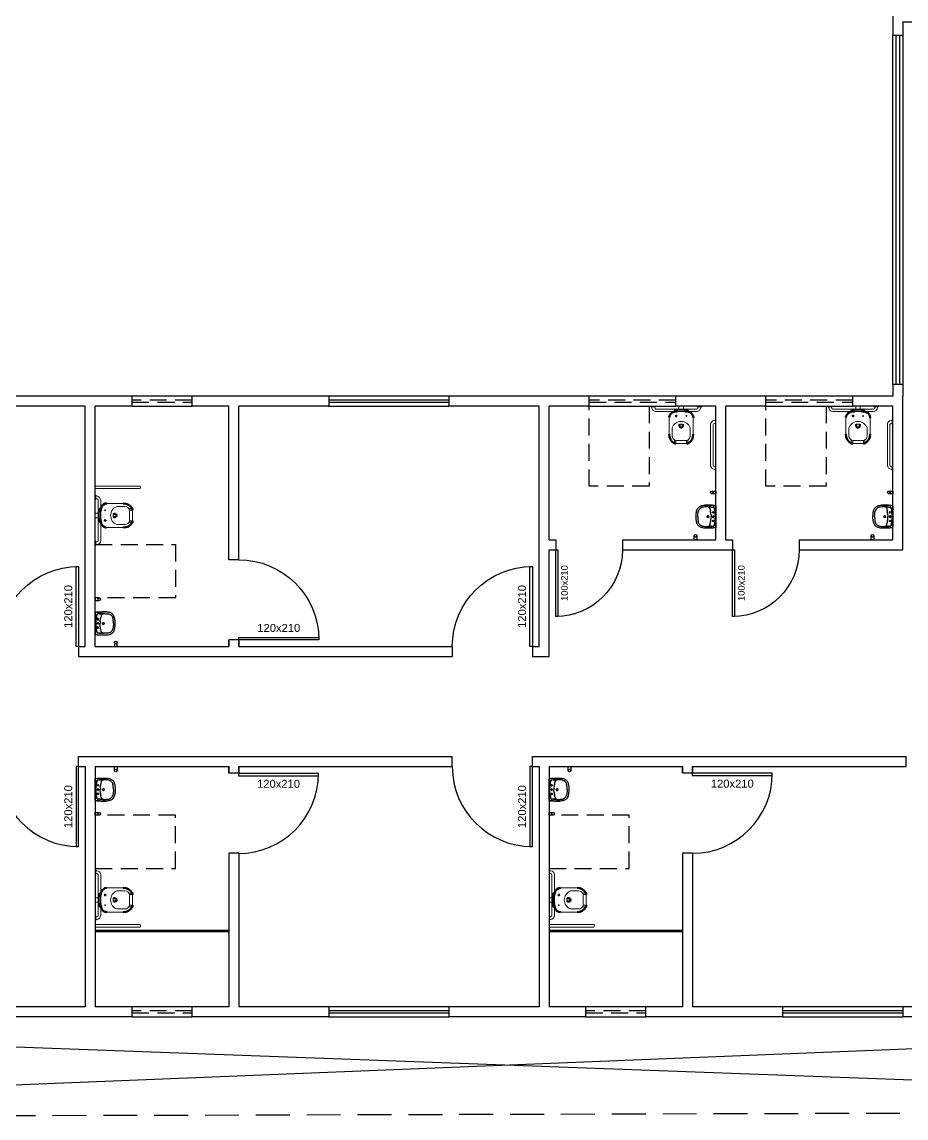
# Model space of a CAD drawing. Header units: centimetres. Extents: x 30244 to 591333, y -111940 to 104227.
# Drawn here: x 518462 to 519787, y 37430 to 39073 of the extents above; entities that cross this region are included whole.
import ezdxf
from ezdxf.enums import TextEntityAlignment as Align

# ---------------------------------------------------------------- set-up
doc = ezdxf.new("R2010")
doc.units = ezdxf.units.CM
doc.header["$LTSCALE"] = 4
doc.linetypes.add('DASHED2', pattern=[9.525, 6.35, -3.175])
doc.linetypes.add('HIDDENX2', pattern=[19.05, 12.7, -6.35])
for name, color, linetype in [('0.1', 1, 'Continuous'), ('0.2', 2, 'Continuous'), ('0.6', 6, 'Continuous'), ('02-CONT', 2, 'Continuous'), ('08', 8, 'Continuous'), ('PDF1_PH - Metal', 253, 'Continuous'), ('PROJEÇÕES', 1, 'DASHED2')]:
    doc.layers.add(name, color=color, linetype=linetype)
doc.layers.add('PDF1_PH - Alv Construir', color=6, linetype='Continuous', lineweight=40)
doc.styles.add('2mm 1-50', font='arial.ttf', dxfattribs={"height": 0.1})

# ---------------------------------------------------------------- blocks, each defined once
blk = doc.blocks.new('1_00e')
blk.add_lwpolyline([(-28.4, -52.3), (-25.4, -52.3), (-25.4, 47.7), (-28.4, 47.7)], close=True)
at = {"color": 1}
blk.add_arc((-28.4, -52.3), 100, 0, 90, dxfattribs=at)
blk = doc.blocks.new('Barra 3')
at = {"layer": 'PDF1_PH - Metal', "lineweight": 9}
for points in [[(19245.1, 25719.8), (19252, 25719.8), (19252, 25719), (19245.1, 25719)], [(19315, 25719.8), (19321.9, 25719.8), (19321.9, 25719), (19315, 25719)]]:
    blk.add_lwpolyline(points, close=True, dxfattribs=at)
for points in [[(19246.4, 25717.7), (19246.4, 25719)], [(19250.7, 25717.7), (19250.7, 25719)], [(19252.9, 25715.5), (19314.6, 25715.5)], [(19316.3, 25717.7), (19316.3, 25719)], [(19320.6, 25717.7), (19320.6, 25719)], [(19252.9, 25711.7), (19314.6, 25711.7)]]:
    blk.add_lwpolyline(points, dxfattribs=at)
for centre, radius, start, end in [((19253.4, 25718.8), 7.08, 188.6936, 267.1299), ((19253, 25717.8), 2.3, 183.7735, 266.2236), ((19314.4, 25717.9), 6.22, 270.0361, 357.9477), ((19314, 25717.8), 2.29, 284.5016, 358.1815)]:
    blk.add_arc(centre, radius, start, end, dxfattribs=at)
blk = doc.blocks.new('bacia sanit')
at = {"layer": 'PDF1_PH - Metal', "lineweight": 9}
for points in [[(16873.7, 24771.4), (16899, 24771.4)], [(16889.1, 24766.7), (16889.6, 24766.7), (16890, 24766.7), (16890.4, 24766.7), (16890.9, 24766.7), (16899.4, 24766.7), (16899.9, 24766.7), (16900.3, 24766.7), (16900.7, 24766.7), (16901.1, 24766.7), (16901.6, 24766.7)], [(16861.7, 24756.4), (16856.6, 24756.4)], [(16861.7, 24749.6), (16856.6, 24749.6)], [(16861.7, 24745.8), (16861.7, 24746.1), (16861.7, 24759.9), (16861.7, 24760.7)], [(16862.6, 24758.1), (16862.6, 24757.7), (16862.6, 24757.3), (16862.6, 24748.7), (16862.6, 24748.3), (16862.6, 24747.9)], [(16863, 24747.4), (16863, 24747.4), (16863.4, 24747.4), (16863.9, 24747.4), (16864.3, 24747.4), (16864.3, 24753), (16864.3, 24758.6), (16863.9, 24758.6), (16863.4, 24758.6), (16863, 24758.6)], [(16884.4, 24750.4), (16884, 24750.4), (16883.6, 24750.4), (16883.6, 24750.9), (16883.6, 24751.3), (16883.6, 24751.7), (16883.6, 24752.1), (16883.6, 24752.6), (16883.6, 24753), (16883.6, 24753.4), (16883.6, 24753.9), (16883.6, 24754.3), (16883.6, 24754.7), (16883.6, 24755.1), (16883.6, 24755.6), (16884, 24755.6), (16884, 24755.6)], [(16912.8, 24763.3), (16907.7, 24763.3)], [(16908.4, 24761.1), (16912.7, 24761.1), (16913.1, 24761.1)], [(16908.4, 24761.1), (16908.4, 24760.7), (16908.4, 24760.3), (16908.4, 24759.9), (16908.4, 24759.4), (16908.4, 24759), (16908.4, 24758.6), (16908.4, 24758.1), (16908.4, 24757.7), (16908.4, 24757.3), (16908.4, 24756.9), (16908.4, 24756.4)], [(16908.4, 24756.4), (16908.4, 24756), (16908.4, 24755.6), (16908.4, 24755.1), (16908.4, 24754.7), (16908.4, 24754.3), (16908.4, 24753.9), (16908.4, 24753.4), (16908.4, 24753), (16908.4, 24752.6), (16908.4, 24752.1), (16908.4, 24751.7), (16908.4, 24751.3), (16908.4, 24750.9), (16908.4, 24750)], [(16908.4, 24750), (16908.4, 24749.6), (16908.4, 24749.1), (16908.4, 24748.7), (16908.4, 24748.3), (16908.4, 24747.9), (16908.4, 24747.4), (16908.4, 24747), (16908.4, 24746.6), (16908.4, 24746.1), (16908.4, 24745.7), (16908.4, 24745.3), (16908.4, 24744.9)], [(16913.1, 24761.1), (16913.1, 24760.7), (16913.1, 24760.3), (16913.1, 24759.9), (16913.1, 24759.4), (16913.1, 24759), (16913.1, 24758.6), (16913.1, 24758.1), (16913.1, 24757.7), (16913.1, 24757.3), (16913.1, 24756.9), (16913.1, 24756.4), (16913.1, 24756), (16913.1, 24755.6), (16913.1, 24755.1), (16913.1, 24754.7), (16913.1, 24754.3), (16913.1, 24753.9), (16913.1, 24753.4), (16913.1, 24753), (16913.1, 24752.6), (16913.1, 24752.1), (16913.1, 24751.7), (16913.1, 24751.3), (16913.1, 24750.9), (16913.1, 24750.4), (16913.1, 24750), (16913.1, 24749.6), (16913.1, 24749.1), (16913.1, 24748.7), (16913.1, 24748.3), (16913.1, 24747.9), (16913.1, 24747.4), (16913.1, 24747), (16913.1, 24746.6), (16913.1, 24746.1), (16913.1, 24745.7), (16913.1, 24745.3), (16913.1, 24744.9)], [(16899, 24734.6), (16873.7, 24734.6)], [(16901.6, 24739.3), (16901.1, 24739.3), (16900.7, 24739.3), (16900.3, 24739.3), (16899.4, 24739.3), (16890.9, 24739.3), (16890.4, 24739.3), (16890, 24739.3), (16889.6, 24739.3), (16889.1, 24739.3)], [(16912.8, 24742.7), (16907.6, 24742.7)], [(16908.4, 24744.9), (16912.7, 24744.9), (16913.1, 24744.9)], [(16908.4, 24744.9), (16912.7, 24744.9), (16913.1, 24744.9)]]:
    blk.add_lwpolyline(points, dxfattribs=at)
at = {"layer": 'PDF1_PH - Metal', "lineweight": 211}
for points in [[(16913.1, 24761.1, 0.086524), (16912.6, 24763.9, 0.264906), (16899, 24771.4)], [(16913.1, 24744.9, -0.086524), (16912.6, 24742.1, -0.264906), (16899, 24734.6)]]:
    blk.add_lwpolyline(points, format="xyb", dxfattribs=at)
blk.add_lwpolyline([(16889.1, 24753), (16889.1, 24753), (16889.1, 24753)], dxfattribs=at)
at = {"layer": 'PDF1_PH - Metal', "lineweight": 9}
blk.add_circle((16871.4, 24760.9), 0.643, dxfattribs=at)
at = {"layer": 'PDF1_PH - Metal', "lineweight": 211}
blk.add_circle((16871.4, 24745.5), 0.643, dxfattribs=at)
for centre, radius, start, end in [((16890.8, 24757.2), 26.5, 161.0139, 177.0973), ((16874, 24762.5), 8.95, 90.3217, 157.8056), ((16864.8, 24759.9), 3.2, 88.1661, 164.6032), ((16885.4, 26015.1), 1259.5, 269.9347, 270.0653), ((16885.4, 23700.8), 1049.6, 89.9217, 90.0783), ((16886.5, 24753), 2.59, 275.8679, 84.1321), ((16864.8, 24746), 3.06, 177.2926, 274.2593), ((16892.2, 24749.6), 28, 184.427, 198.8013), ((16875.2, 24744.9), 10.5, 204.627, 261.8049)]:
    blk.add_arc(centre, radius, start, end, dxfattribs=at)
at = {"layer": 'PDF1_PH - Metal', "lineweight": 9}
for centre, radius, start, end in [((16894.4, 24753), 14.7, 110.9822, 249.0178), ((16901.6, 24759.8), 6.91, 11.172, 90.6439), ((16863, 24758.1), 0.429, 90, 180), ((16863, 24747.9), 0.429, 180, 270), ((16901.6, 24746.2), 6.91, 269.3561, 348.828)]:
    blk.add_arc(centre, radius, start, end, dxfattribs=at)
blk = doc.blocks.new('L.51_P')
at = {"layer": '08'}
for p, q in [((-250, 0), (-249, 0)), ((-249, 0), (249, 0)), ((250, 0), (249, 0)), ((-262, -36), (-262, -36)), ((-259, -9), (-259, -9)), ((-226, -95), (-224, -63)), ((-226, -95), (-225, -95)), ((-225, -95), (-224, -63)), ((-189, -140), (-140, -129)), ((-161, -28), (-161, -28)), ((0, -12), (0, -12)), ((189, -140), (140, -129)), ((161, -28), (161, -28)), ((226, -95), (224, -63)), ((225, -95), (224, -63)), ((226, -95), (225, -95)), ((259, -9), (259, -9)), ((262, -36), (262, -36)), ((-269, -260), (-269, -260)), ((-216, -329), (-216, -329)), ((216, -329), (216, -329)), ((269, -260), (269, -260))]:
    blk.add_line(p, q, dxfattribs=at)
at = {"layer": '08', "ltscale": 27.502596}
for centre in [(-100, -59), (100, -59)]:
    blk.add_circle(centre, 19, dxfattribs=at)
at = {"layer": '08'}
for centre, radius, start, end in [((10, -800), 688, 94.616, 102.655), ((0, -61), 19, 90, 270), ((0, -61), 19, 270, 90), ((-10, -800), 688, 77.345, 85.384)]:
    blk.add_arc(centre, radius, start, end, dxfattribs=at)
for centre, major_axis, ratio, start_param, end_param in [((-178, -187), (-49.3, 11.1), 0.999971, 0.133525, 0.210872), ((-238, -179), (-7.5, 6.62), 0.993745, 3.733046, 3.862859), ((-237, -179), (8.41, 5.42), 0.98852, 5.563301, 5.699979), ((0, -187), (-22.7, 2), 0.992499, 0.072609, 0.200275), ((0, -187), (-22.5, 0.5), 0.991671, 5.253548, 5.29957), ((0, -187), (-22.5, 0.9), 0.992169, 5.255337, 5.27196), ((0, -187), (22.5, 0.5), 0.991671, 0.983616, 1.029637), ((0, -187), (22.5, 0.9), 0.992169, 1.011226, 1.027848), ((0, -187), (22.7, 2), 0.992499, 6.08291, 6.210576), ((178, -187), (49.3, 11.1), 0.999971, 6.072313, 6.14966)]:
    blk.add_ellipse(centre, major_axis=major_axis, ratio=ratio, start_param=start_param, end_param=end_param, dxfattribs=at)
for points, degree, knots in [([(-259, -9), (-259, -8), (-259, -7), (-258, -5), (-258, -4), (-256, -3), (-255, -2), (-254, -1), (-253, 0), (-251, 0), (-250, 0), (-250, 0)], 3, [0, 0, 0, 0, 0.279228, 0.279228, 0.609743, 0.609743, 0.933753, 0.933753, 1.252428, 1.252428, 1.448625, 1.448625, 1.448625, 1.448625]), ([(250, 0), (251, 0), (252, 0), (254, -1), (255, -1), (256, -3), (257, -3), (258, -5), (259, -6), (259, -8), (259, -8), (259, -9)], 3, [0, 0, 0, 0, 0.317814, 0.317814, 0.630623, 0.630623, 0.946539, 0.946539, 1.267049, 1.267049, 1.448529, 1.448529, 1.448529, 1.448529]), ([(-262, -36), (-262, -36), (-262, -37), (-262, -37), (-263, -40), (-263, -43), (-263, -45), (-263, -47), (-263, -48), (-263, -50), (-264, -53), (-264, -56), (-264, -59), (-265, -70), (-265, -80), (-266, -91), (-266, -102), (-267, -112), (-267, -123), (-267, -125), (-267, -128), (-268, -131), (-268, -133), (-268, -136), (-268, -138), (-268, -152), (-269, -166), (-269, -179), (-269, -183), (-269, -188), (-269, -192), (-270, -196), (-270, -200), (-270, -204), (-270, -221), (-270, -239), (-269, -257), (-269, -258), (-269, -259), (-269, -260)], 3, [171.986581, 171.986581, 171.986581, 171.986581, 172.747492, 172.747492, 172.747492, 184.841953, 184.841953, 184.841953, 191.474069, 191.474069, 191.474069, 204.41633, 204.41633, 204.41633, 249.640497, 249.640497, 249.640497, 294.864664, 294.864664, 294.864664, 305.912278, 305.912278, 305.912278, 316.959891, 316.959891, 316.959891, 374.321134, 374.321134, 374.321134, 391.68978, 391.68978, 391.68978, 408.14059, 408.14059, 408.14059, 482.929639, 482.929639, 482.929639, 486.839965, 486.839965, 486.839965, 486.839965]), ([(-269, -260), (-270, -239), (-270, -219), (-269, -173), (-268, -148), (-267, -104), (-266, -85), (-264, -60), (-264, -54), (-263, -46), (-263, -45), (-263, -42), (-263, -40), (-263, -38), (-262, -38), (-262, -37), (-262, -37), (-262, -36), (-262, -36), (-262, -36), (-262, -36), (-262, -36)], 3, [0, 0, 0, 0, 6.207574, 6.207574, 13.657131, 13.657131, 19.458927, 19.458927, 21.24929, 21.24929, 21.72619, 21.72619, 22.164181, 22.164181, 22.393053, 22.393053, 22.550017, 22.550017, 22.706555, 22.706555, 22.800287, 22.800287, 22.800287, 22.800287]), ([(-228, -173), (-228, -172), (-228, -172), (-228, -172), (-228, -171), (-228, -170), (-228, -169), (-228, -167), (-228, -164), (-228, -163), (-228, -160), (-228, -158), (-228, -157), (-228, -154), (-228, -151), (-228, -150), (-228, -148), (-228, -146), (-228, -146), (-228, -143), (-228, -141), (-228, -139), (-228, -135), (-228, -131), (-228, -129), (-227, -125), (-227, -121), (-227, -119), (-227, -113), (-226, -108), (-226, -105), (-226, -101), (-226, -97), (-226, -97), (-226, -96), (-226, -96), (-226, -95), (-226, -95), (-226, -95)], 5, [546.249188, 546.249188, 546.249188, 546.249188, 546.249188, 546.249188, 546.773913, 546.773913, 546.773913, 554.287654, 554.287654, 554.287654, 563.875311, 563.875311, 563.875311, 572.16967, 572.16967, 572.16967, 583.42676, 583.42676, 583.42676, 585.726164, 585.726164, 585.726164, 600.370766, 600.370766, 600.370766, 613.069318, 613.069318, 613.069318, 629.14404, 629.14404, 629.14404, 652.058764, 652.058764, 652.058764, 654.921465, 654.921465, 654.921465, 656.548424, 656.548424, 656.548424, 656.548424, 656.548424, 656.548424]), ([(-225, -95), (-226, -99), (-226, -103), (-226, -107), (-226, -111), (-227, -115), (-227, -119), (-227, -123), (-228, -127), (-228, -131), (-228, -134), (-228, -136), (-228, -139), (-228, -141), (-228, -142), (-228, -144)], 3, [161.339345, 161.339345, 161.339345, 161.339345, 177.77484, 177.77484, 177.77484, 195.119077, 195.119077, 195.119077, 212.353229, 212.353229, 212.353229, 223.772837, 223.772837, 223.772837, 230.426393, 230.426393, 230.426393, 230.426393]), ([(-228, -144), (-228, -145), (-228, -145), (-228, -146), (-228, -146), (-228, -146), (-228, -146), (-228, -148), (-228, -150), (-228, -152), (-228, -153), (-228, -154), (-228, -155), (-228, -157), (-228, -158), (-228, -160), (-228, -160), (-228, -160), (-228, -160)], 3, [0, 0, 0, 0, 2.396491, 2.396491, 2.396491, 3.195399, 3.195399, 3.195399, 10.963495, 10.963495, 10.963495, 15.609873, 15.609873, 15.609873, 22.232893, 22.232893, 22.232893, 22.470867, 22.470867, 22.470867, 22.470867]), ([(-228, -173), (-228, -172), (-228, -172), (-228, -172), (-228, -170), (-228, -167), (-228, -165), (-228, -162), (-228, -160)], 5, [-26.00391, -26.00391, -26.00391, -26.00391, -26.00391, -26.00391, -25.733695, -25.733695, -25.733695, -13.019576, -13.019576, -13.019576, -13.019576, -13.019576, -13.019576]), ([(-228, -181), (-228, -181), (-228, -180), (-228, -180), (-228, -178), (-228, -177), (-228, -176), (-228, -175), (-228, -175), (-228, -174), (-228, -174), (-228, -173), (-228, -173), (-228, -173), (-228, -173), (-228, -173), (-228, -173), (-228, -173)], 5, [532.079054, 532.079054, 532.079054, 532.079054, 532.079054, 532.079054, 536.567488, 536.567488, 536.567488, 541.060364, 541.060364, 541.060364, 543.310398, 543.310398, 543.310398, 544.435445, 544.435445, 544.435445, 544.830456, 544.830456, 544.830456, 544.830456, 544.830456, 544.830456]), ([(-227, -179), (-227, -179), (-227, -179), (-227, -179), (-227, -179), (-227, -179), (-228, -179), (-228, -179), (-228, -179), (-228, -179), (-228, -179), (-228, -179), (-228, -179), (-228, -179), (-228, -179), (-228, -179), (-228, -179), (-228, -179), (-228, -179), (-228, -179), (-228, -179), (-228, -179), (-228, -179), (-228, -179), (-228, -179), (-228, -179), (-228, -179), (-228, -179), (-228, -179), (-228, -179), (-228, -179), (-228, -179), (-228, -179), (-228, -179), (-228, -179), (-228, -179), (-228, -179), (-228, -179), (-228, -179), (-228, -179), (-228, -179), (-228, -179), (-228, -179), (-228, -179), (-228, -179), (-228, -179)], 3, [86.606266, 86.606266, 86.606266, 86.606266, 87.728641, 87.728641, 87.728641, 90.455187, 90.455187, 90.455187, 92.379628, 92.379628, 92.379628, 93.341849, 93.341849, 93.341849, 93.82296, 93.82296, 93.82296, 94.063516, 94.063516, 94.063516, 94.304072, 94.304072, 94.304072, 94.448856, 94.448856, 94.448856, 94.726754, 94.726754, 94.726754, 94.86595, 94.86595, 94.86595, 95.005146, 95.005146, 95.005146, 95.521507, 95.521507, 95.521507, 95.779688, 95.779688, 95.779688, 95.976047, 95.976047, 95.976047, 96.037867, 96.037867, 96.037867, 96.037867]), ([(-228, -179), (-228, -179), (-228, -179), (-228, -180), (-228, -180), (-228, -180), (-228, -180), (-228, -180), (-228, -180), (-228, -181), (-228, -181), (-228, -181), (-228, -181), (-228, -181), (-228, -181), (-228, -181)], 3, [95.867328, 95.867328, 95.867328, 95.867328, 97.58866, 97.58866, 97.58866, 102.978619, 102.978619, 102.978619, 105.844941, 105.844941, 105.844941, 108.501415, 108.501415, 108.501415, 109.427734, 109.427734, 109.427734, 109.427734]), ([(-228, -182), (-228, -182), (-228, -182), (-228, -182), (-228, -182), (-228, -182), (-228, -181)], 3, [11.170476, 11.170476, 11.170476, 11.170476, 15.411887, 15.411887, 15.411887, 21.204547, 21.204547, 21.204547, 21.204547]), ([(-227, -181), (-228, -181), (-228, -181), (-228, -181), (-228, -181), (-228, -181), (-228, -181), (-228, -181), (-228, -181), (-228, -181), (-228, -181), (-228, -181), (-228, -181), (-228, -181), (-228, -181), (-228, -181), (-228, -181), (-228, -181), (-228, -181), (-228, -181), (-228, -181), (-228, -181), (-228, -181), (-228, -181), (-228, -181), (-228, -181), (-228, -181), (-228, -181)], 3, [86.606266, 86.606266, 86.606266, 86.606266, 91.112306, 91.112306, 91.112306, 94.304072, 94.304072, 94.304072, 94.448856, 94.448856, 94.448856, 94.726754, 94.726754, 94.726754, 95.005146, 95.005146, 95.005146, 95.521507, 95.521507, 95.521507, 95.779688, 95.779688, 95.779688, 95.976047, 95.976047, 95.976047, 96.03782, 96.03782, 96.03782, 96.03782]), ([(-228, -181), (-228, -181), (-228, -181), (-228, -181), (-228, -181), (-228, -181), (-228, -181), (-228, -181), (-228, -181), (-228, -181), (-228, -181), (-228, -181), (-228, -181), (-228, -181), (-228, -181), (-228, -181), (-228, -181), (-228, -181), (-228, -181), (-228, -181), (-228, -182), (-228, -182), (-228, -182), (-228, -182), (-228, -182)], 3, [0.000033, 0.000033, 0.000033, 0.000033, 1.898401, 1.898401, 1.898401, 2.370761, 2.370761, 2.370761, 3.823236, 3.823236, 3.823236, 5.758149, 5.758149, 5.758149, 9.592202, 9.592202, 9.592202, 9.856292, 9.856292, 9.856292, 15.276244, 15.276244, 15.276244, 18.99372, 18.99372, 18.99372, 18.99372]), ([(-189, -140), (-196, -141), (-203, -144), (-208, -149), (-211, -151), (-213, -153), (-216, -156), (-216, -156), (-216, -156), (-216, -156), (-221, -163), (-225, -170), (-227, -178), (-227, -179), (-227, -179), (-227, -180)], 3, [18.593861, 18.593861, 18.593861, 18.593861, 48.620819, 48.620819, 48.620819, 61.987959, 61.987959, 61.987959, 63.593601, 63.593601, 63.593601, 96.318173, 96.318173, 96.318173, 99.127558, 99.127558, 99.127558, 99.127558]), ([(-227, -179), (-227, -180), (-227, -180), (-227, -180), (-227, -180), (-227, -180), (-227, -180), (-227, -180), (-227, -180), (-227, -180), (-227, -180), (-227, -180), (-227, -180), (-227, -180), (-227, -180), (-227, -180), (-227, -180), (-227, -180), (-227, -180), (-227, -180), (-227, -180), (-227, -180), (-227, -180), (-227, -180), (-227, -180)], 3, [0, 0, 0, 0, 0.1444645, 0.1444645, 0.1444645, 0.1538416, 0.1538416, 0.1538416, 0.2328101, 0.2328101, 0.2328101, 0.2720552, 0.2720552, 0.2720552, 0.294529, 0.294529, 0.294529, 0.3195248, 0.3195248, 0.3195248, 0.3450333, 0.3450333, 0.3450333, 0.3642456, 0.3642456, 0.3642456, 0.3642456]), ([(-227, -181), (-227, -181), (-227, -181), (-227, -181), (-227, -181), (-227, -181), (-227, -181), (-227, -181), (-227, -180), (-227, -180), (-227, -180), (-227, -180), (-227, -180), (-227, -180), (-227, -180), (-227, -180), (-227, -180), (-227, -180), (-227, -180)], 3, [0, 0, 0, 0, 3.948132, 3.948132, 3.948132, 6.907098, 6.907098, 6.907098, 9.485674, 9.485674, 9.485674, 10.686492, 10.686492, 10.686492, 11.887309, 11.887309, 11.887309, 12.708565, 12.708565, 12.708565, 12.708565]), ([(-224, -63), (-224, -58), (-222, -53), (-219, -48), (-217, -45), (-214, -42), (-210, -40), (-208, -38), (-204, -37), (-201, -36)], 3, [10.913289, 10.913289, 10.913289, 10.913289, 33.960328, 33.960328, 33.960328, 50.289489, 50.289489, 50.289489, 65.056953, 65.056953, 65.056953, 65.056953]), ([(-201, -36), (-205, -37), (-210, -39), (-214, -42), (-219, -47), (-222, -55), (-223, -57), (-224, -60), (-224, -63)], 5, [7.912422, 7.912422, 7.912422, 7.912422, 7.912422, 7.912422, 31.991346, 31.991346, 31.991346, 47.45316, 47.45316, 47.45316, 47.45316, 47.45316, 47.45316]), ([(0, -12), (-60, -12), (-120, -19), (-180, -31), (-187, -33), (-194, -34), (-201, -36)], 3, [460.253252, 460.253252, 460.253252, 460.253252, 715.762091, 715.762091, 715.762091, 745.806363, 745.806363, 745.806363, 745.806363]), ([(-201, -36), (-177, -30), (-152, -25), (-128, -21), (-94, -17), (-61, -14), (-52, -14), (-43, -13), (-34, -13)], 5, [234.918202, 234.918202, 234.918202, 234.918202, 234.918202, 234.918202, 410.549748, 410.549748, 410.549748, 473.914825, 473.914825, 473.914825, 473.914825, 473.914825, 473.914825]), ([(-45, -114), (-41, -114), (-37, -114), (-32, -113), (-28, -113), (-24, -113), (-20, -113), (-13, -112), (-7, -112), (0, -112)], 3, [388.454766, 388.454766, 388.454766, 388.454766, 406.384907, 406.384907, 406.384907, 424.400948, 424.400948, 424.400948, 452.696543, 452.696543, 452.696543, 452.696543]), ([(-34, -13), (-30, -13), (-26, -13), (-22, -13), (-15, -12), (-8, -12), (-2, -12), (-1, -12), (-1, -12), (0, -12)], 3, [59.347784, 59.347784, 59.347784, 59.347784, 76.617445, 76.617445, 76.617445, 106.129652, 106.129652, 106.129652, 108.418766, 108.418766, 108.418766, 108.418766]), ([(-12, -168), (-12, -168), (-12, -168), (-12, -168), (-12, -168), (-12, -168), (-12, -168), (-15, -170), (-18, -173), (-20, -175), (-21, -179), (-22, -183), (-22, -184), (-22, -185), (-22, -186), (-22, -186), (-22, -186), (-22, -186), (-22, -186), (-22, -186), (-22, -187)], 5, [23.677366, 23.677366, 23.677366, 23.677366, 23.677366, 23.677366, 23.697783, 23.697783, 23.697783, 25.117395, 25.117395, 25.117395, 50.594375, 50.594375, 50.594375, 58.007217, 58.007217, 58.007217, 58.536706, 58.536706, 58.536706, 59.055614, 59.055614, 59.055614, 59.055614, 59.055614, 59.055614]), ([(-22, -189), (-22, -190), (-22, -190), (-22, -190), (-22, -194), (-20, -199), (-17, -202), (-16, -203), (-15, -203), (-15, -204), (-13, -206), (-10, -207), (-8, -208), (-5, -209), (-3, -209), (0, -209)], 3, [27.245857, 27.245857, 27.245857, 27.245857, 27.597992, 27.597992, 27.597992, 49.768775, 49.768775, 49.768775, 54.290067, 54.290067, 54.290067, 66.913295, 66.913295, 66.913295, 79.527914, 79.527914, 79.527914, 79.527914]), ([(34, -13), (30, -13), (26, -13), (22, -13), (15, -12), (8, -12), (2, -12), (1, -12), (1, -12), (0, -12)], 3, [59.347784, 59.347784, 59.347784, 59.347784, 76.617445, 76.617445, 76.617445, 106.129652, 106.129652, 106.129652, 108.418717, 108.418717, 108.418717, 108.418717]), ([(0, -12), (60, -12), (120, -19), (180, -31), (187, -33), (194, -34), (201, -36)], 3, [460.253227, 460.253227, 460.253227, 460.253227, 715.76204, 715.76204, 715.76204, 745.806363, 745.806363, 745.806363, 745.806363]), ([(45, -114), (41, -114), (37, -114), (32, -113), (28, -113), (24, -113), (20, -113), (13, -112), (7, -112), (0, -112)], 3, [388.454766, 388.454766, 388.454766, 388.454766, 406.384907, 406.384907, 406.384907, 424.400948, 424.400948, 424.400948, 452.696543, 452.696543, 452.696543, 452.696543]), ([(22, -189), (22, -190), (22, -190), (22, -190), (22, -194), (20, -199), (17, -202), (16, -203), (15, -203), (15, -204), (13, -206), (10, -207), (8, -208), (5, -209), (3, -209), (0, -209)], 3, [27.245857, 27.245857, 27.245857, 27.245857, 27.597992, 27.597992, 27.597992, 49.768775, 49.768775, 49.768775, 54.290067, 54.290067, 54.290067, 66.913295, 66.913295, 66.913295, 79.528565, 79.528565, 79.528565, 79.528565]), ([(12, -168), (12, -168), (12, -168), (12, -168), (12, -168), (12, -168), (12, -168), (15, -170), (18, -173), (20, -175), (21, -179), (22, -183), (22, -184), (22, -185), (22, -186), (22, -186), (22, -186), (22, -186), (22, -186), (22, -186), (22, -187)], 5, [23.677366, 23.677366, 23.677366, 23.677366, 23.677366, 23.677366, 23.697783, 23.697783, 23.697783, 25.117395, 25.117395, 25.117395, 50.594375, 50.594375, 50.594375, 58.007217, 58.007217, 58.007217, 58.536706, 58.536706, 58.536706, 59.055614, 59.055614, 59.055614, 59.055614, 59.055614, 59.055614]), ([(201, -36), (177, -30), (152, -25), (128, -21), (94, -17), (61, -14), (52, -14), (43, -13), (34, -13)], 5, [234.918202, 234.918202, 234.918202, 234.918202, 234.918202, 234.918202, 410.549748, 410.549748, 410.549748, 473.914825, 473.914825, 473.914825, 473.914825, 473.914825, 473.914825]), ([(189, -140), (196, -141), (203, -144), (208, -149), (211, -151), (213, -153), (216, -156), (216, -156), (216, -156), (216, -156), (221, -163), (225, -170), (227, -178), (227, -179), (227, -179), (227, -180)], 3, [18.593861, 18.593861, 18.593861, 18.593861, 48.620819, 48.620819, 48.620819, 61.987959, 61.987959, 61.987959, 63.593601, 63.593601, 63.593601, 96.318173, 96.318173, 96.318173, 99.127558, 99.127558, 99.127558, 99.127558]), ([(224, -63), (224, -58), (222, -53), (219, -48), (217, -45), (214, -42), (210, -40), (208, -38), (204, -37), (201, -36)], 3, [10.913289, 10.913289, 10.913289, 10.913289, 33.960328, 33.960328, 33.960328, 50.289489, 50.289489, 50.289489, 65.056953, 65.056953, 65.056953, 65.056953]), ([(201, -36), (206, -37), (211, -40), (215, -44), (217, -46), (218, -47), (219, -49), (222, -53), (224, -58), (224, -63)], 3, [7.912424, 7.912424, 7.912424, 7.912424, 25.178369, 25.178369, 25.178369, 31.991348, 31.991348, 31.991348, 47.45316, 47.45316, 47.45316, 47.45316]), ([(225, -95), (226, -99), (226, -103), (226, -107), (226, -111), (227, -115), (227, -119), (227, -123), (228, -127), (228, -131), (228, -134), (228, -136), (228, -139), (228, -141), (228, -142), (228, -144)], 3, [161.339345, 161.339345, 161.339345, 161.339345, 177.77484, 177.77484, 177.77484, 195.119077, 195.119077, 195.119077, 212.353229, 212.353229, 212.353229, 223.772837, 223.772837, 223.772837, 230.426393, 230.426393, 230.426393, 230.426393]), ([(225, -291), (227, -274), (229, -256), (229, -223), (229, -207), (229, -191)], 3, [0.000002, 0.000002, 0.000002, 0.000002, 5.212146, 5.212146, 10.015536, 10.015536, 10.015536, 10.015536]), ([(228, -173), (228, -172), (228, -172), (228, -172), (228, -171), (228, -170), (228, -169), (228, -167), (228, -164), (228, -163), (228, -160), (228, -158), (228, -157), (228, -154), (228, -151), (228, -150), (228, -148), (228, -146), (228, -146), (228, -143), (228, -141), (228, -139), (228, -135), (228, -131), (228, -129), (227, -125), (227, -121), (227, -119), (227, -113), (226, -108), (226, -105), (226, -101), (226, -97), (226, -97), (226, -96), (226, -96), (226, -95), (226, -95), (226, -95)], 5, [546.249188, 546.249188, 546.249188, 546.249188, 546.249188, 546.249188, 546.773913, 546.773913, 546.773913, 554.287654, 554.287654, 554.287654, 563.875311, 563.875311, 563.875311, 572.16967, 572.16967, 572.16967, 583.42676, 583.42676, 583.42676, 585.726164, 585.726164, 585.726164, 600.370766, 600.370766, 600.370766, 613.069318, 613.069318, 613.069318, 629.14404, 629.14404, 629.14404, 652.058764, 652.058764, 652.058764, 654.921465, 654.921465, 654.921465, 656.548424, 656.548424, 656.548424, 656.548424, 656.548424, 656.548424]), ([(227, -181), (227, -181), (227, -181), (227, -181), (227, -181), (227, -181), (227, -181), (227, -181), (227, -180), (227, -180), (227, -180), (227, -180), (227, -180), (227, -180), (227, -180), (227, -180), (227, -180), (227, -180), (227, -180)], 3, [0, 0, 0, 0, 3.948132, 3.948132, 3.948132, 6.907098, 6.907098, 6.907098, 9.485674, 9.485674, 9.485674, 10.686492, 10.686492, 10.686492, 11.887309, 11.887309, 11.887309, 12.708565, 12.708565, 12.708565, 12.708565]), ([(227, -181), (228, -181), (228, -181), (228, -181), (228, -181), (228, -181), (228, -181), (228, -181), (228, -181), (228, -181), (228, -181), (228, -181), (228, -181), (228, -181), (228, -181), (228, -181), (228, -181), (228, -181), (228, -181), (228, -181), (228, -181), (228, -181), (228, -181), (228, -181), (228, -181), (228, -181), (228, -181), (228, -181)], 3, [86.606266, 86.606266, 86.606266, 86.606266, 91.112306, 91.112306, 91.112306, 94.304072, 94.304072, 94.304072, 94.448856, 94.448856, 94.448856, 94.726754, 94.726754, 94.726754, 95.005146, 95.005146, 95.005146, 95.521507, 95.521507, 95.521507, 95.779688, 95.779688, 95.779688, 95.976047, 95.976047, 95.976047, 96.03782, 96.03782, 96.03782, 96.03782]), ([(228, -144), (228, -145), (228, -145), (228, -146), (228, -146), (228, -146), (228, -146), (228, -148), (228, -150), (228, -152), (228, -153), (228, -154), (228, -155), (228, -157), (228, -158), (228, -160), (228, -160), (228, -160), (228, -160)], 3, [0, 0, 0, 0, 2.396491, 2.396491, 2.396491, 3.195399, 3.195399, 3.195399, 10.963495, 10.963495, 10.963495, 15.609873, 15.609873, 15.609873, 22.232893, 22.232893, 22.232893, 22.470867, 22.470867, 22.470867, 22.470867]), ([(228, -173), (228, -172), (228, -172), (228, -172), (228, -170), (228, -167), (228, -165), (228, -162), (228, -160)], 5, [-26.00391, -26.00391, -26.00391, -26.00391, -26.00391, -26.00391, -25.733695, -25.733695, -25.733695, -13.019576, -13.019576, -13.019576, -13.019576, -13.019576, -13.019576]), ([(228, -181), (228, -181), (228, -180), (228, -180), (228, -178), (228, -177), (228, -176), (228, -175), (228, -175), (228, -174), (228, -174), (228, -173), (228, -173), (228, -173), (228, -173), (228, -173), (228, -173), (228, -173)], 5, [532.079054, 532.079054, 532.079054, 532.079054, 532.079054, 532.079054, 536.567488, 536.567488, 536.567488, 541.060364, 541.060364, 541.060364, 543.310398, 543.310398, 543.310398, 544.435445, 544.435445, 544.435445, 544.830456, 544.830456, 544.830456, 544.830456, 544.830456, 544.830456]), ([(228, -182), (228, -182), (228, -182), (228, -182), (228, -182), (228, -182), (228, -181)], 3, [11.170476, 11.170476, 11.170476, 11.170476, 15.411887, 15.411887, 15.411887, 21.204547, 21.204547, 21.204547, 21.204547]), ([(228, -181), (228, -181), (228, -181), (228, -181), (228, -181), (228, -181), (228, -181), (228, -181), (228, -181), (228, -181), (228, -181), (228, -181), (228, -181), (228, -181), (228, -181), (228, -181), (228, -181), (228, -181), (228, -181), (228, -181), (228, -182), (228, -182), (228, -182), (228, -182), (228, -182)], 3, [0.000033, 0.000033, 0.000033, 0.000033, 1.898401, 1.898401, 1.898401, 2.370761, 2.370761, 2.370761, 3.823236, 3.823236, 3.823236, 5.758149, 5.758149, 5.758149, 9.592202, 9.592202, 9.592202, 9.856292, 9.856292, 9.856292, 15.276244, 15.276244, 15.276244, 18.99372, 18.99372, 18.99372, 18.99372]), ([(262, -36), (262, -36), (262, -37), (262, -37), (263, -40), (263, -43), (263, -45), (263, -47), (263, -48), (263, -50), (264, -53), (264, -56), (264, -59), (265, -70), (265, -80), (266, -91), (266, -102), (267, -112), (267, -123), (267, -125), (267, -128), (268, -131), (268, -133), (268, -136), (268, -138), (268, -152), (269, -166), (269, -179), (269, -183), (269, -188), (269, -192), (270, -196), (270, -200), (270, -204), (270, -221), (270, -239), (269, -257), (269, -258), (269, -259), (269, -260)], 3, [171.986581, 171.986581, 171.986581, 171.986581, 172.747492, 172.747492, 172.747492, 184.841953, 184.841953, 184.841953, 191.474069, 191.474069, 191.474069, 204.41633, 204.41633, 204.41633, 249.640497, 249.640497, 249.640497, 294.864664, 294.864664, 294.864664, 305.912278, 305.912278, 305.912278, 316.959891, 316.959891, 316.959891, 374.321134, 374.321134, 374.321134, 391.68978, 391.68978, 391.68978, 408.14059, 408.14059, 408.14059, 482.929639, 482.929639, 482.929639, 486.839965, 486.839965, 486.839965, 486.839965]), ([(262, -36), (262, -36), (262, -36), (262, -36), (262, -36), (262, -37), (262, -37), (262, -37), (262, -37), (262, -38), (263, -39), (263, -40), (263, -40), (263, -42), (263, -43), (263, -47), (263, -49), (264, -58), (265, -65), (266, -86), (266, -101), (268, -141), (269, -168), (270, -216), (270, -238), (269, -260)], 3, [0.212871, 0.212871, 0.212871, 0.212871, 0.307715, 0.307715, 0.417994, 0.417994, 0.518366, 0.518366, 0.682318, 0.682318, 0.844684, 0.844684, 1.063629, 1.063629, 1.413977, 1.413977, 2.124866, 2.124866, 4.109013, 4.109013, 8.503951, 8.503951, 16.390189, 16.390189, 23.015496, 23.015496, 23.015496, 23.015496]), ([(-62, -461), (-92, -458), (-123, -454), (-171, -438), (-189, -430), (-214, -410), (-222, -401), (-236, -382), (-242, -373), (-251, -352), (-255, -341), (-260, -323), (-261, -316), (-263, -309)], 3, [0, 0, 0, 0, 9.188374, 9.188374, 15.03441, 15.03441, 18.713973, 18.713973, 21.993411, 21.993411, 25.540766, 25.540766, 27.624534, 27.624534, 27.624534, 27.624534]), ([(-216, -329), (-215, -331), (-215, -332), (-214, -334), (-213, -338), (-211, -343), (-209, -347), (-206, -353), (-202, -359), (-198, -365), (-195, -370), (-191, -375), (-186, -379), (-180, -385), (-173, -390), (-165, -395), (-159, -398), (-153, -401), (-146, -404), (-141, -406), (-136, -407), (-130, -409)], 3, [544.291877, 544.291877, 544.291877, 544.291877, 550.872534, 550.872534, 550.872534, 571.780058, 571.780058, 571.780058, 601.038921, 601.038921, 601.038921, 628.392297, 628.392297, 628.392297, 666.157842, 666.157842, 666.157842, 694.913085, 694.913085, 694.913085, 718.447591, 718.447591, 718.447591, 718.447591]), ([(-63, -420), (-71, -420), (-79, -419), (-87, -418), (-95, -416), (-103, -415), (-110, -414), (-117, -412), (-124, -411), (-130, -409)], 3, [54.852513, 54.852513, 54.852513, 54.852513, 88.476523, 88.476523, 88.476523, 122.168155, 122.168155, 122.168155, 151.102791, 151.102791, 151.102791, 151.102791]), ([(-50, -422), (-53, -421), (-55, -421), (-58, -421), (-61, -421), (-63, -420), (-63, -420), (-63, -420), (-63, -420)], 5, [11.184117, 11.184117, 11.184117, 11.184117, 11.184117, 11.184117, 30.072391, 30.072391, 30.072391, 30.457117, 30.457117, 30.457117, 30.457117, 30.457117, 30.457117]), ([(0, -424), (-15, -424), (-31, -423), (-46, -422), (-47, -422), (-49, -422), (-50, -422)], 3, [0, 0, 0, 0, 65.317681, 65.317681, 65.317681, 70.958525, 70.958525, 70.958525, 70.958525]), ([(0, -424), (15, -424), (31, -423), (46, -422), (47, -422), (49, -422), (50, -422)], 3, [0, 0, 0, 0, 65.317681, 65.317681, 65.317681, 70.958525, 70.958525, 70.958525, 70.958525]), ([(50, -422), (53, -421), (55, -421), (58, -421), (61, -421), (63, -420), (63, -420), (63, -420), (63, -420)], 5, [11.184117, 11.184117, 11.184117, 11.184117, 11.184117, 11.184117, 30.072391, 30.072391, 30.072391, 30.457117, 30.457117, 30.457117, 30.457117, 30.457117, 30.457117]), ([(263, -309), (259, -326), (255, -343), (242, -373), (234, -386), (217, -407), (208, -415), (190, -428), (180, -433), (159, -442), (148, -446), (123, -453), (109, -455), (84, -459), (73, -460), (62, -461)], 3, [0, 0, 0, 0, 5.216879, 5.216879, 9.702198, 9.702198, 13.238129, 13.238129, 16.51865, 16.51865, 20.081508, 20.081508, 24.355161, 24.355161, 27.647025, 27.647025, 27.647025, 27.647025]), ([(63, -420), (71, -420), (79, -419), (87, -418), (95, -416), (103, -415), (110, -414), (117, -412), (124, -411), (130, -409)], 3, [54.852513, 54.852513, 54.852513, 54.852513, 88.476523, 88.476523, 88.476523, 122.168155, 122.168155, 122.168155, 151.102791, 151.102791, 151.102791, 151.102791]), ([(216, -329), (215, -331), (215, -332), (214, -334), (213, -338), (211, -343), (209, -347), (206, -353), (202, -359), (198, -365), (195, -370), (191, -375), (186, -379), (180, -385), (173, -390), (165, -395), (159, -398), (153, -401), (146, -404), (141, -406), (136, -407), (130, -409)], 3, [544.291877, 544.291877, 544.291877, 544.291877, 550.872534, 550.872534, 550.872534, 571.780058, 571.780058, 571.780058, 601.038921, 601.038921, 601.038921, 628.392297, 628.392297, 628.392297, 666.157842, 666.157842, 666.157842, 694.913085, 694.913085, 694.913085, 718.447591, 718.447591, 718.447591, 718.447591])]:
    blk.add_open_spline(points, degree=degree, knots=knots, dxfattribs=at)
for points, degree in [([(-262, -36), (-262, -28), (-261, -20), (-260, -11)], 3), ([(-260, -11), (-260, -10), (-259, -10), (-259, -9)], 3), ([(-229, -191), (-229, -224), (-230, -258), (-225, -291)], 3), ([(-229, -186), (-229, -187), (-229, -188), (-229, -189), (-229, -190), (-229, -191)], 5), ([(-224, -63), (-224, -63), (-224, -63), (-224, -63), (-224, -63), (-224, -63)], 5), ([(-201, -36), (-201, -36), (-201, -36), (-201, -36)], 3), ([(0, -164), (-4, -164), (-8, -165), (-11, -167)], 3), ([(0, -164), (4, -164), (8, -165), (11, -167)], 3), ([(201, -36), (201, -36), (201, -36), (201, -36)], 3), ([(224, -63), (224, -63), (224, -63), (224, -63), (224, -63), (224, -63)], 5), ([(229, -186), (229, -187), (229, -188), (229, -189), (229, -190), (229, -191)], 5), ([(259, -9), (259, -10), (260, -10), (260, -11)], 3), ([(260, -11), (261, -20), (262, -28), (262, -36)], 3), ([(-263, -309), (-266, -293), (-268, -276), (-269, -260)], 3), ([(-225, -291), (-223, -304), (-220, -317), (-216, -329)], 3), ([(0, -464), (-21, -464), (-41, -463), (-62, -461)], 3), ([(62, -461), (41, -463), (21, -464), (0, -464)], 3), ([(216, -329), (220, -317), (223, -304), (225, -291)], 3), ([(269, -260), (268, -276), (266, -293), (263, -309)], 3)]:
    blk.add_open_spline(points, degree=degree, dxfattribs=at)

msp = doc.modelspace()

# ---------------------------------------------------------------- linework, layer by layer
at = {"layer": '0.1', "linetype": 'DASHED2'}
for p, q in [((518716.897, 38506.288), (518626.897, 38506.288)), ((518626.897, 38503.288), (518716.897, 38503.288)), ((519441.897, 38506.288), (519311.897, 38506.288)), ((519311.897, 38503.288), (519441.897, 38503.288)), ((519706.897, 38506.288), (519576.897, 38506.288)), ((519576.897, 38503.288), (519706.897, 38503.288)), ((518716.897, 37591.288), (518626.897, 37591.288)), ((518626.897, 37588.288), (518716.897, 37588.288)), ((519396.897, 37591.288), (519306.897, 37591.288)), ((519306.897, 37588.288), (519396.897, 37588.288))]:
    msp.add_line(p, q, dxfattribs=at)
at = {"layer": '0.1'}
for p, q in [((518571.897, 37712.288), (518771.897, 37712.288)), ((518571.897, 37710.288), (518771.897, 37710.288)), ((519251.897, 37712.288), (519451.897, 37712.288)), ((519251.897, 37710.288), (519451.897, 37710.288)), ((520986.897, 37582.288), (517232.6, 37430.485)), ((517232.6, 37582.19, 72875.6), (521073.143, 37440.984))]:
    msp.add_line(p, q, dxfattribs=at)
at = {"layer": '0.1', "linetype": 'HIDDENX2'}
msp.add_lwpolyline([(521073.143, 37440.984), (517232.6, 37430.485)], dxfattribs=at)
at = {"layer": '0.2'}
for p, q in [((519766.897, 38530.328), (519766.897, 39053.288)), ((519771.897, 38530.328), (519771.897, 39053.288)), ((519776.897, 39053.288), (519776.897, 38530.328)), ((519781.897, 39053.288), (519781.897, 38530.328)), ((519101.897, 38512.288), (518921.897, 38512.288)), ((519101.897, 38506.288), (518921.897, 38506.288)), ((518921.897, 38503.288), (519101.897, 38503.288)), ((518921.897, 38497.288), (519101.897, 38497.288)), ((519101.897, 37597.288), (518921.897, 37597.288)), ((519101.897, 37591.288), (518921.897, 37591.288)), ((518921.897, 37588.288), (519101.897, 37588.288)), ((519781.897, 37597.288), (519601.897, 37597.288)), ((519781.897, 37591.288), (519601.897, 37591.288)), ((519601.897, 37588.288), (519781.897, 37588.288)), ((518921.897, 37582.288), (519101.897, 37582.288)), ((519601.897, 37582.288), (519781.897, 37582.288))]:
    msp.add_line(p, q, dxfattribs=at)
at = {"layer": '0.6'}
for p, q in [((519766.897, 39073.288), (519766.897, 39053.288)), ((519781.897, 39073.288), (519781.897, 39053.288)), ((519766.897, 39053.288), (519781.897, 39053.288)), ((519766.897, 38530.328), (519766.897, 38512.288)), ((519766.897, 38530.328), (519781.897, 38530.328)), ((519781.897, 38530.328), (519781.897, 38512.288)), ((518626.897, 38497.288), (518626.897, 38512.288)), ((518716.897, 38512.288), (518626.897, 38512.288)), ((518716.897, 38497.288), (518716.897, 38512.288)), ((518921.897, 38512.288), (518921.897, 38497.288)), ((519101.897, 38512.288), (519101.897, 38497.288)), ((519311.897, 38512.288), (519251.897, 38512.288)), ((519311.897, 38497.288), (519311.897, 38512.288)), ((519441.897, 38512.288), (519311.897, 38512.288)), ((519576.897, 38512.288), (519441.897, 38512.288)), ((519441.897, 38497.288), (519441.897, 38512.288)), ((519576.897, 38497.288), (519576.897, 38512.288)), ((519706.897, 38512.288), (519576.897, 38512.288)), ((519766.897, 38512.288), (519706.897, 38512.288)), ((519706.897, 38497.288), (519706.897, 38512.288)), ((518626.897, 38497.288), (518716.897, 38497.288)), ((519311.897, 38497.288), (519441.897, 38497.288)), ((519576.897, 38497.288), (519706.897, 38497.288)), ((519261.897, 38297.288), (519261.897, 38282.288)), ((519361.897, 38297.288), (519361.897, 38282.288)), ((519526.897, 38297.288), (519526.897, 38282.288)), ((519626.897, 38297.288), (519626.897, 38282.288)), ((518786.897, 38267.288), (518771.897, 38267.288)), ((518786.897, 38147.288), (518771.897, 38147.288)), ((518546.897, 38137.288), (518546.897, 38122.288)), ((519106.897, 38137.288), (519106.897, 38122.288)), ((519226.897, 38137.288), (519226.897, 38122.288)), ((518546.897, 37957.288), (518546.897, 37972.288)), ((519106.897, 37957.288), (519106.897, 37972.288)), ((519226.897, 37957.288), (519226.897, 37972.288)), ((519786.897, 37957.288), (519786.897, 37972.288)), ((518786.897, 37947.288), (518771.897, 37947.288)), ((519466.897, 37947.288), (519451.897, 37947.288)), ((518786.897, 37827.288), (518771.897, 37827.288)), ((519466.897, 37827.288), (519451.897, 37827.288)), ((518626.897, 37582.288), (518626.897, 37597.288)), ((518716.897, 37597.288), (518626.897, 37597.288)), ((518716.897, 37582.288), (518716.897, 37597.288)), ((518921.897, 37597.288), (518921.897, 37582.288)), ((519101.897, 37597.288), (519101.897, 37582.288)), ((519306.897, 37582.288), (519306.897, 37597.288)), ((519396.897, 37597.288), (519306.897, 37597.288)), ((519396.897, 37582.288), (519396.897, 37597.288)), ((519601.897, 37597.288), (519601.897, 37582.288)), ((519781.897, 37597.288), (519781.897, 37582.288)), ((518626.897, 37582.288), (518716.897, 37582.288)), ((519306.897, 37582.288), (519396.897, 37582.288))]:
    msp.add_line(p, q, dxfattribs=at)
for points in [[(519766.897, 39288.288), (519766.897, 39073.288)], [(519781.897, 39073.288), (520026.897, 39073.288), (520026.897, 39118.788)], [(518571.897, 38512.288), (518421.897, 38512.288)], [(518626.897, 38512.288), (518556.897, 38512.288)], [(518786.897, 38512.288), (518716.897, 38512.288)], [(518921.897, 38512.288), (518771.897, 38512.288)], [(519251.897, 38512.288), (519101.897, 38512.288)], [(519311.897, 38512.288), (519236.897, 38512.288)], [(519516.897, 38512.288), (519516.897, 38512.288), (519441.897, 38512.288)], [(519576.897, 38512.288), (519501.897, 38512.288)], [(519766.897, 38512.288), (519706.897, 38512.288)], [(519756.897, 38282.288), (519781.897, 38282.288), (519781.897, 38512.288)], [(518546.897, 38137.288), (518556.897, 38137.288), (518556.897, 38497.288), (518421.897, 38497.288)], [(518571.897, 38137.288), (518571.897, 38497.288)], [(518626.897, 38497.288), (518571.897, 38497.288)], [(518771.897, 38267.288), (518771.897, 38497.288), (518716.897, 38497.288)], [(518786.897, 38267.288), (518786.897, 38497.288)], [(518921.897, 38497.288), (518786.897, 38497.288)], [(519226.897, 38137.288), (519236.897, 38137.288), (519236.897, 38497.288), (519101.897, 38497.288)], [(519251.897, 38297.288), (519251.897, 38497.288)], [(519311.897, 38497.288), (519251.897, 38497.288)], [(519361.897, 38297.288), (519501.897, 38297.288), (519501.897, 38497.288), (519441.897, 38497.288)], [(519516.897, 38297.288), (519516.897, 38497.288)], [(519576.897, 38497.288), (519516.897, 38497.288)], [(519756.897, 38297.288), (519766.897, 38297.288), (519766.897, 38497.288), (519706.897, 38497.288)], [(519251.897, 38297.288), (519261.897, 38297.288)], [(519516.897, 38297.288), (519526.897, 38297.288)], [(519626.897, 38297.288), (519756.897, 38297.288)], [(519226.897, 38122.288), (519251.897, 38122.288), (519251.897, 38282.288)], [(519251.897, 38282.288), (519261.897, 38282.288)], [(519361.897, 38282.288), (519516.897, 38282.288)], [(519501.897, 38282.288), (519526.897, 38282.288)], [(519626.897, 38282.288), (519756.897, 38282.288)], [(518571.897, 38137.288), (518771.897, 38137.288), (518771.897, 38147.288)], [(518771.897, 38147.288), (518771.897, 38137.288)], [(518786.897, 38137.288), (518786.897, 38147.288)], [(518786.897, 38147.288), (518786.897, 38137.288), (518796.897, 38137.288)], [(518796.897, 38137.288), (519106.897, 38137.288)], [(518546.897, 38122.288), (518571.897, 38122.288)], [(518556.897, 38122.288), (518796.897, 38122.288)], [(518796.897, 38122.288), (519106.897, 38122.288)], [(518546.897, 37972.288), (518571.897, 37972.288)], [(518556.897, 37972.288), (518556.897, 37972.288), (518796.897, 37972.288)], [(518796.897, 37972.288), (519106.897, 37972.288)], [(519226.897, 37972.288), (519251.897, 37972.288)], [(519236.897, 37972.288), (519236.897, 37972.288), (519476.897, 37972.288)], [(519476.897, 37972.288), (519786.897, 37972.288)], [(518546.897, 37957.288), (518556.897, 37957.288), (518556.897, 37597.288), (518421.897, 37597.288)], [(518571.897, 37957.288), (518571.897, 37597.288)], [(518571.897, 37957.288), (518771.897, 37957.288), (518771.897, 37947.288)], [(518771.897, 37947.288), (518771.897, 37957.288)], [(518786.897, 37957.288), (518786.897, 37947.288)], [(518786.897, 37947.288), (518786.897, 37957.288), (518796.897, 37957.288)], [(518796.897, 37957.288), (519106.897, 37957.288)], [(519226.897, 37957.288), (519236.897, 37957.288), (519236.897, 37597.288), (519101.897, 37597.288)], [(519251.897, 37957.288), (519251.897, 37597.288)], [(519251.897, 37957.288), (519451.897, 37957.288), (519451.897, 37947.288)], [(519451.897, 37947.288), (519451.897, 37957.288)], [(519466.897, 37957.288), (519466.897, 37947.288)], [(519466.897, 37947.288), (519466.897, 37957.288), (519476.897, 37957.288)], [(519476.897, 37957.288), (519786.897, 37957.288)], [(519906.897, 37957.288), (519916.897, 37957.288), (519916.897, 37597.288), (519781.897, 37597.288)], [(518771.897, 37827.288), (518771.897, 37597.288), (518716.897, 37597.288)], [(518786.897, 37827.288), (518786.897, 37597.288)], [(519451.897, 37827.288), (519451.897, 37597.288), (519396.897, 37597.288)], [(519466.897, 37827.288), (519466.897, 37597.288)], [(518626.897, 37597.288), (518571.897, 37597.288)], [(518921.897, 37597.288), (518786.897, 37597.288)], [(519306.897, 37597.288), (519251.897, 37597.288)], [(519601.897, 37597.288), (519466.897, 37597.288)], [(518571.897, 37582.288), (518421.897, 37582.288)], [(518626.897, 37582.288), (518556.897, 37582.288)], [(518786.897, 37582.288), (518716.897, 37582.288)], [(518921.897, 37582.288), (518771.897, 37582.288)], [(519251.897, 37582.288), (519101.897, 37582.288)], [(519306.897, 37582.288), (519236.897, 37582.288)], [(519466.897, 37582.288), (519396.897, 37582.288)], [(519601.897, 37582.288), (519451.897, 37582.288)], [(519931.897, 37582.288), (519781.897, 37582.288)]]:
    msp.add_lwpolyline(points, dxfattribs=at)
at = {"layer": 'PDF1_PH - Metal', "lineweight": 9}
for points in [[(518638.811, 38377.751), (518571.897, 38377.751)], [(518638.811, 38373.944), (518571.897, 38373.944)], [(518638.811, 37720.632), (518571.897, 37720.632)], [(519318.811, 37720.632), (519251.897, 37720.632)], [(518638.811, 37716.825), (518571.897, 37716.825)], [(519318.811, 37716.825), (519251.897, 37716.825)]]:
    msp.add_lwpolyline(points, dxfattribs=at)
at = {"layer": 'PDF1_PH - Metal'}
for points in [[(519495.899, 38370.202), (519501.897, 38370.202), (519501.897, 38366.202), (519495.899, 38366.202)], [(519760.899, 38370.202), (519766.897, 38370.202), (519766.897, 38366.202), (519760.899, 38366.202)], [(519473.364, 38303.287), (519473.364, 38297.288), (519469.364, 38297.288), (519469.364, 38303.287)], [(519738.364, 38303.287), (519738.364, 38297.288), (519734.364, 38297.288), (519734.364, 38303.287)], [(518577.896, 38210.202), (518571.897, 38210.202), (518571.897, 38206.202), (518577.896, 38206.202)], [(518600.43, 38143.287), (518600.43, 38137.288), (518604.43, 38137.288), (518604.43, 38143.287)], [(518600.43, 37951.289), (518600.43, 37957.288), (518604.43, 37957.288), (518604.43, 37951.289)], [(519280.43, 37951.289), (519280.43, 37957.288), (519284.43, 37957.288), (519284.43, 37951.289)], [(518577.896, 37884.373), (518571.897, 37884.373), (518571.897, 37888.373), (518577.896, 37888.373)], [(519257.896, 37884.373), (519251.897, 37884.373), (519251.897, 37888.373), (519257.896, 37888.373)]]:
    msp.add_lwpolyline(points, dxfattribs=at)
for centre in [(519495.899, 38368.202), (519760.899, 38368.202), (519471.364, 38303.287), (519736.364, 38303.287), (518577.896, 38208.202), (518602.43, 38143.287), (518602.43, 37951.289), (519282.43, 37951.289), (518577.896, 37886.373), (519257.896, 37886.373)]:
    msp.add_circle(centre, 2, dxfattribs=at)
at = {"layer": 'PDF1_PH - Metal', "lineweight": 9}
for points in [[(518638.811, 38377.751), (518640.08, 38377.751), (518640.08, 38373.944), (518638.811, 38373.944)], [(518638.811, 37716.825), (518640.08, 37716.825), (518640.08, 37720.632), (518638.811, 37720.632)], [(519318.811, 37716.825), (519320.08, 37716.825), (519320.08, 37720.632), (519318.811, 37720.632)]]:
    msp.add_open_spline(points, degree=3, dxfattribs=at)
at = {"layer": 'PROJEÇÕES', "color": 250}
for points in [[(519401.897, 38497.288), (519401.897, 38377.288), (519311.897, 38377.288), (519311.897, 38497.288)], [(519666.897, 38497.288), (519666.897, 38377.288), (519576.897, 38377.288), (519576.897, 38497.288)], [(518571.897, 38290.202), (518691.897, 38290.202), (518691.897, 38210.202), (518571.897, 38210.202)], [(518571.897, 37804.373), (518691.897, 37804.373), (518691.897, 37884.373), (518571.897, 37884.373)], [(519251.897, 37804.373), (519371.897, 37804.373), (519371.897, 37884.373), (519251.897, 37884.373)]]:
    msp.add_lwpolyline(points, close=True, dxfattribs=at)

# ---------------------------------------------------------------- block references
at = {"yscale": 0.06400000000000002, "zscale": 0.06400000000000002}
for p, xscale, rotation in [((519501.897, 38331.788), 0.06400000000000002, 270), ((519766.897, 38331.788), 0.06400000000000002, 270), ((518571.897, 38171.788), -0.06400000000000002, 90), ((518571.897, 37922.788), 0.06400000000000002, 90.00000000000001), ((519251.897, 37922.788), 0.06400000000000002, 90.00000000000001)]:
    msp.add_blockref('L.51_P', p, dxfattribs=dict(at, xscale=xscale, rotation=rotation))
at = {"layer": '02-CONT', "xscale": -1, "rotation": 180}
for p in [(519290.303, 38230.035), (519555.303, 38230.035)]:
    msp.add_blockref('1_00e', p, dxfattribs=at)
at = {"layer": '02-CONT', "yscale": 1.2, "zscale": 1.2}
for p, xscale, rotation in [((518849.601, 38181.374), -1.2, 270), ((518512.811, 37894.584), 1.2, 180), ((519192.811, 37894.584), 1.2, 180), ((518849.204, 37912.941), 1.2, 270), ((519529.204, 37913.201), 1.2, 270)]:
    msp.add_blockref('1_00e', p, dxfattribs=dict(at, xscale=xscale, rotation=rotation))
at = {"layer": '02-CONT', "xscale": -1.2, "yscale": 1.2, "zscale": 1.2}
for p in [(518512.811, 38199.991), (519192.811, 38199.991)]:
    msp.add_blockref('1_00e', p, dxfattribs=at)
at = {"layer": 'PDF1_PH - Alv Construir'}
for name, p, xscale, yscale, zscale in [('Barra 3', (538476.377, 13110.647, 77800), -0.9870452279999999, 0.9870452279999999, 0.9870452279999999), ('Barra 3', (538741.377, 13110.647, 77800), -0.9870452279999999, 0.9870452279999999, 0.9870452279999999), ('bacia sanit', (501933.701, 13901.207), 0.9870452279999995, 0.9870452279999995, 0.9870452279999995)]:
    msp.add_blockref(name, p, dxfattribs=dict(at, xscale=xscale, yscale=yscale, zscale=zscale))
for name, p, xscale, yscale, zscale, rotation in [('bacia sanit', (495017.541, 55135.484), 0.9870452279999995, 0.9870452279999995, 0.9870452279999995, 270), ('bacia sanit', (495282.541, 55135.484), 0.9870452279999995, 0.9870452279999995, 0.9870452279999995, 270), ('Barra 3', (494115.256, 19405.439), -0.9870452279999995, 0.9870452279999995, 0.9870452279999995, 270), ('Barra 3', (494380.256, 19405.439), -0.9870452279999995, 0.9870452279999995, 0.9870452279999995, 270), ('Barra 3', (543958.538, 57360.043, 77800), -0.9870452279999999, 0.9870452279999999, 0.9870452279999999, 90), ('Barra 3', (543958.538, 18730.888, 77800), 0.9870452279999999, 0.9870452279999999, 0.9870452279999999, 89.99999999999999), ('Barra 3', (544638.538, 18730.888, 77800), 0.9870452279999999, 0.9870452279999999, 0.9870452279999999, 89.99999999999999), ('bacia sanit', (501933.701, 62189.724), -0.9870452279999995, 0.9870452279999995, 0.9870452279999995, 180), ('bacia sanit', (502613.701, 62189.724), -0.9870452279999995, 0.9870452279999995, 0.9870452279999995, 180)]:
    msp.add_blockref(name, p, dxfattribs=dict(at, xscale=xscale, yscale=yscale, zscale=zscale, rotation=rotation))

# ---------------------------------------------------------------- texts
at = {"layer": '02-CONT', "style": '2mm 1-50'}
for s, height, p in [('100x210', 10, (519274.897, 38232.288)), ('100x210', 10, (519539.897, 38232.288)), ('120x210', 12, (518531.297, 38197.234)), ('120x210', 12, (519211.297, 38197.234)), ('120x210', 12, (518531.297, 37897.288)), ('120x210', 12, (519211.297, 37897.288))]:
    msp.add_text(s, height=height, rotation=90, dxfattribs=at).set_placement(p, align=Align.MIDDLE_CENTER)
for p in [(518846.843, 38165.037), (518846.446, 37931.428), (519526.446, 37931.687)]:
    msp.add_text('120x210', height=12, dxfattribs=at).set_placement(p, align=Align.MIDDLE_CENTER)

doc.saveas('drawing.dxf')
